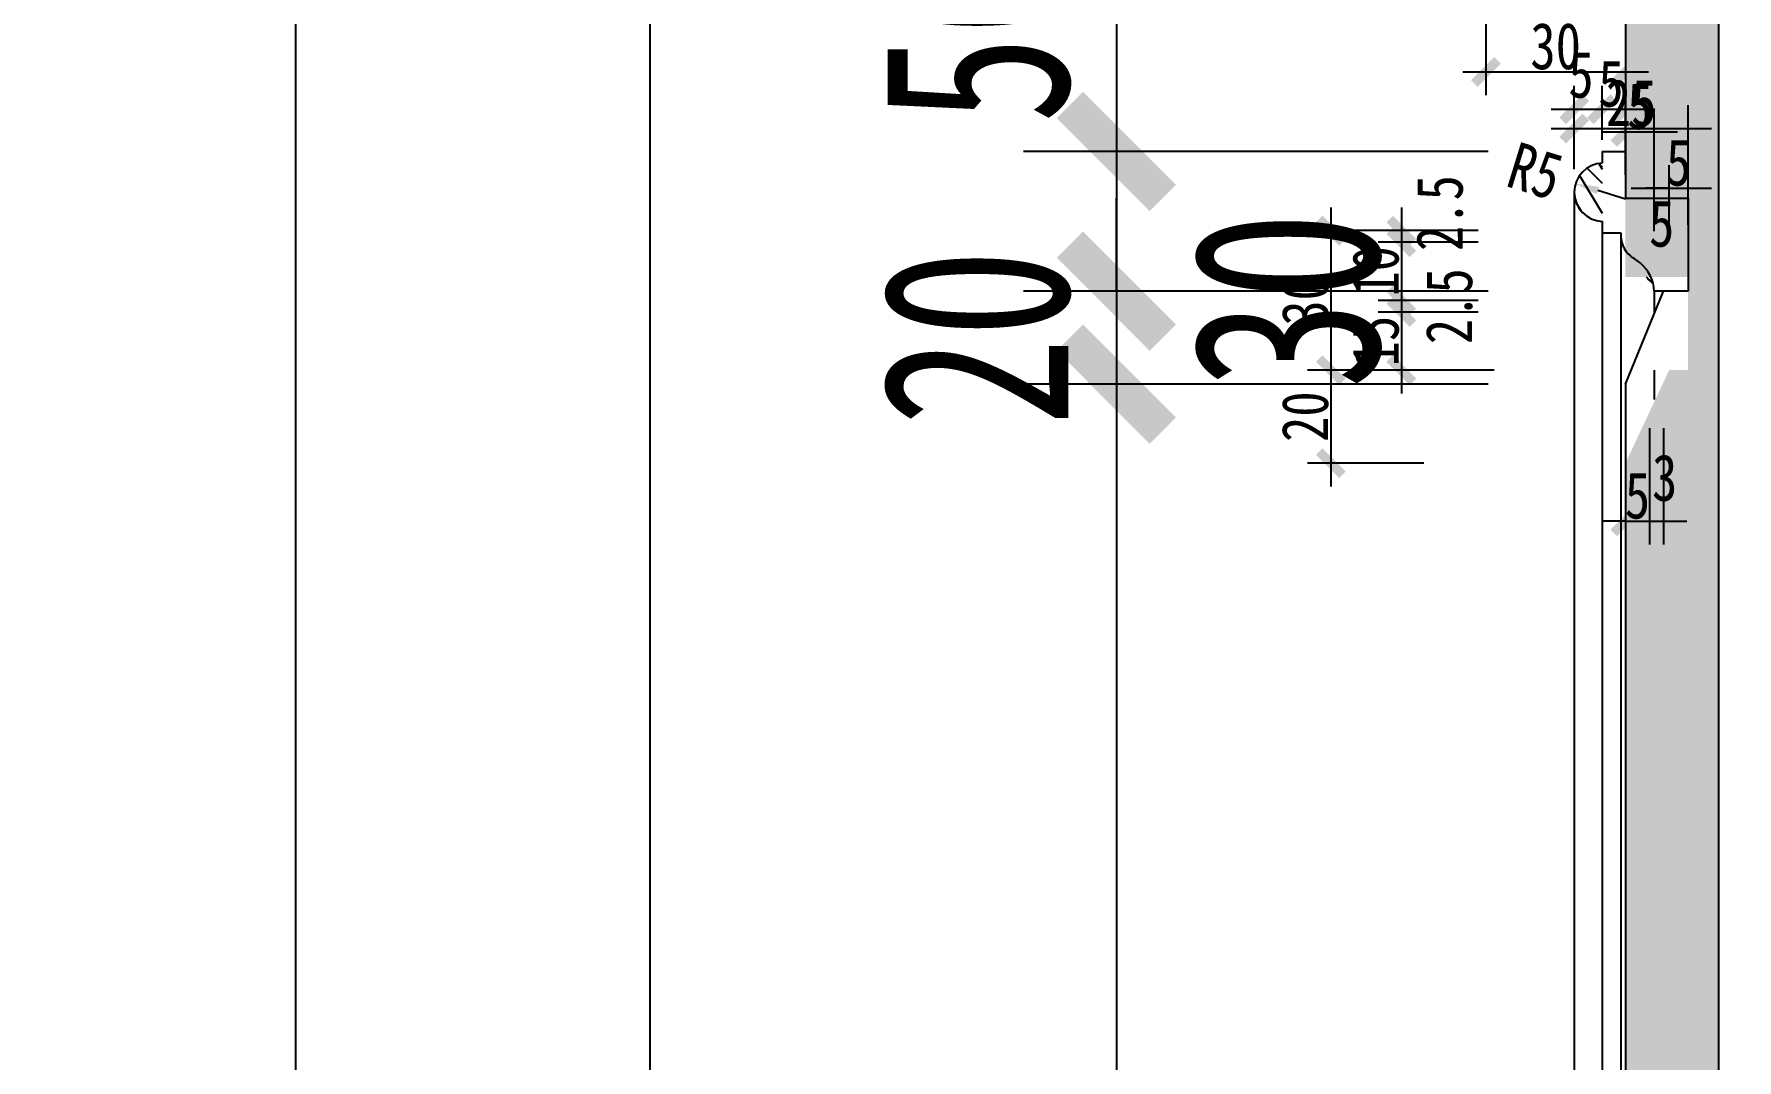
# Model space of a CAD drawing. Header units: millimetres. Extents: x 3111864 to 3154170, y -3068724 to -3044687.
# Drawn here: x 3132886 to 3133252.3, y -3048656.9 to -3048436.3 of the extents above; entities that cross this region are included whole.
import ezdxf

# ---------------------------------------------------------------- set-up
doc = ezdxf.new("R2010")
doc.units = ezdxf.units.MM
doc.header["$LTSCALE"] = 500
doc.header["$MEASUREMENT"] = 0
doc.header["$PDMODE"] = 2
doc.linetypes.add('AUDIT_D_050706142524-0', pattern=[0])
doc.layers.get('0').update_dxf_attribs({"linetype": 'CONTINUOUS'})
doc.layers.get('DEFPOINTS').update_dxf_attribs({"linetype": 'CONTINUOUS'})
for name, color, linetype in [('bz-s', 5, 'CONTINUOUS'), ('D-节点填充', 250, 'CONTINUOUS'), ('D-节点尺寸', 5, 'CONTINUOUS'), ('D-造型粗线', 4, 'CONTINUOUS'), ('D-造型细线', 146, 'CONTINUOUS'), ('E-立面造型线', 3, 'CONTINUOUS'), ('IDT-35Heavy', 100, 'CONTINUOUS'), ('IDT-HATCH', 250, 'AUDIT_D_050706142524-0'), ('W-尺寸', 5, 'CONTINUOUS')]:
    doc.layers.add(name, color=color, linetype=linetype)
doc.styles.add('DIM', font='SimSun.ttf', dxfattribs={"width": 0.7})
doc.styles.add('DIMZ', font='SimSun.ttf', dxfattribs={"width": 0.8})
doc.dimstyles.new('20', dxfattribs={"dimscale": 20, "dimtxt": 2, "dimasz": 1, "dimexe": 1, "dimexo": 1, "dimgap": 0.5, "dimtad": 1, "dimdec": 0, "dimzin": 0, "dimdsep": 46, "dimtxsty": 'DIM', "dimblk": 'ARCHTICK', "dimcen": 0, "dimclrd": 5, "dimclre": 5, "dimclrt": 35, "dimadec": 0, "dimazin": 0, "dimtfac": 0.5, "dimtdec": 0, "dimtix": 1, "dimtmove": 2, "dimatfit": 2, "dimldrblk": 'A', "dimfxl": 0, "dimtolj": 1, "dimtzin": 0, "dimlwd": -1, "dimlwe": -1, "dimarcsym": 0})
doc.dimstyles.new('金螳螂1-5', dxfattribs={"dimscale": 5, "dimtxt": 2, "dimasz": 1, "dimexe": 1, "dimexo": 1, "dimgap": 0.1, "dimtad": 1, "dimdec": 0, "dimrnd": 5, "dimzin": 0, "dimdsep": 46, "dimtxsty": 'DIMZ', "dimblk": 'ARCHTICK', "dimcen": 2, "dimdle": 1, "dimclrd": 254, "dimclre": 254, "dimclrt": 30, "dimadec": 0, "dimazin": 0, "dimtfac": 1, "dimtdec": 0, "dimtix": 1, "dimtmove": 2, "dimatfit": 3, "dimldrblk": 'A', "dimfxl": 0, "dimtolj": 1, "dimtzin": 0, "dimarcsym": 0})

# ---------------------------------------------------------------- blocks, each defined once
blk = doc.blocks.new('mx11')
at = {"layer": 'IDT-HATCH'}
h = blk.add_hatch(dxfattribs=at)
h.set_pattern_fill('木纹02', color=256, scale=25, angle=45, style=0, pattern_type=2)
h.set_pattern_definition([(225, (-100996.08, -23599.03), (35.35534, -35.35534), [10, -15, 5, -20]), (225, (-101019.946, -23624.664), (35.35534, -35.35534), [10, -40]), (225, (-101014.643, -23622.897), (35.35534, -35.35534), [5, -45]), (225, (-100994.313, -23604.335), (35.35534, -35.35534), [2.5, -35, 2.5, -10]), (225, (-101004.92, -23618.477), (35.35534, -35.35534), [10, -15, 2.5, -22.5]), (225, (-100995.197, -23610.52), (35.35534, -35.35534), [7.5, -42.5]), (225, (-101003.15, -23620.245), (35.35534, -35.35534), [15, -35]), (225, (-100991.66, -23610.52), (35.35534, -35.35534), [10, -40]), (225, (-101004.92, -23625.55), (35.35534, -35.35534), [25, -25]), (225, (-100992.546, -23616.71), (35.35534, -35.35534), [5, -15, 10, -20]), (225, (-101016.41, -23642.34), (35.35534, -35.35534), [10, -40]), (225, (-101008.455, -23636.155), (35.35534, -35.35534), [5, -45]), (225, (-101000.5, -23629.97), (35.35534, -35.35534), [5, -45]), (225, (-100981.94, -23613.174), (35.35534, -35.35534), [10, -40]), (225, (-100998.733, -23631.735), (35.35534, -35.35534), [10, -40]), (225, (-100996.965, -23633.503), (35.35534, -35.35534), [10, -10, 10, -20]), (225, (-100988.126, -23628.2), (35.35534, -35.35534), [5, -25, 10, -10]), (225, (-100994.313, -23636.155), (35.35534, -35.35534), [15, -35]), (225, (-100992.546, -23637.923), (35.35534, -35.35534), [10, -40]), (225, (-100977.52, -23624.664), (35.35534, -35.35534), [15, -20, 5, -10]), (225, (-100975.75, -23626.43), (35.35534, -35.35534), [25, -25]), (225, (-100996.08, -23648.53), (35.35534, -35.35534), [5, -45]), (225, (-100984.59, -23638.807), (35.35534, -35.35534), [10, -40]), (225, (-100976.636, -23632.62), (35.35534, -35.35534), [5, -20, 5, -20]), (225, (-100972.216, -23629.97), (35.35534, -35.35534), [5, -15, 10, -20]), (225, (-100978.403, -23637.923), (35.35534, -35.35534), [5, -25, 5, -15]), (225, (-100984.59, -23645.88), (35.35534, -35.35534), [15, -35]), (225, (-100968.68, -23633.503), (35.35534, -35.35534), [10, -40]), (225, (-100985.475, -23652.065), (35.35534, -35.35534), [5, -45]), (225, (-100991.66, -23660.02), (35.35534, -35.35534), [5, -45]), (239.0362, (-101018.178, -23626.432), (-35.3553605, -35.3553154), [5.15, -201.005275]), (239.0362, (-101013.759, -23637.923), (-35.3553605, -35.3553154), [5.15, -201.005275]), (239.0362, (-100989.01, -23655.6), (-35.3553605, -35.3553154), [5.15, -201.005275]), (239.0362, (-100991.662, -23631.735), (-35.3553605, -35.3553154), [5.15, -201.005275]), (239.0362, (-100993.43, -23644.11), (-35.3553605, -35.3553154), [5.15, -201.005275]), (239.0362, (-100999.617, -23644.994), (-35.3553605, -35.3553154), [5.15, -201.005275]), (239.0362, (-100975.752, -23633.503), (-35.3553605, -35.3553154), [5.15, -201.005275]), (239.0362, (-100991.662, -23645.878), (-35.3553605, -35.3553154), [5.15, -201.005275]), (239.0362, (-101011.991, -23639.69), (-35.3553605, -35.3553154), [10.3, -195.855275]), (239.0362, (-101005.804, -23638.807), (-35.3553605, -35.3553154), [10.3, -195.855275]), (239.0362, (-101004.036, -23640.574), (-35.3553605, -35.3553154), [10.3, -195.855275]), (30.9638, (-101004.92, -23618.477), (35.3553154, 35.3553605), [5.15, -10.3, 5.15, -185.555275]), (30.9638, (-100992.546, -23616.71), (35.3553154, 35.3553605), [5.15, -201.005275]), (30.9638, (-100976.636, -23632.619), (35.3553154, 35.3553605), [10.3, -195.855275]), (59.0362, (-101019.946, -23624.664), (35.3553605, 35.3553154), [5.15, -201.005275]), (210.9638, (-101027.017, -23631.735), (-35.3553154, -35.3553605), [5.15, -201.005275]), (210.9638, (-101004.036, -23633.503), (-35.3553154, -35.3553605), [5.15, -201.005275]), (210.9638, (-101004.92, -23646.762), (-35.3553154, -35.3553605), [5.15, -201.005275]), (210.9638, (-100988.126, -23635.271), (-35.3553154, -35.3553605), [5.15, -201.005275]), (210.9638, (-100980.171, -23636.155), (-35.3553154, -35.3553605), [5.15, -201.005275]), (210.9638, (-100981.939, -23641.458), (-35.3553154, -35.3553605), [5.15, -201.005275]), (210.9638, (-100988.126, -23635.271), (-35.3553154, -35.3553605), [5.15, -201.005275]), (210.9638, (-100993.43, -23651.181), (-35.3553154, -35.3553605), [20.6, -185.555275]), (210.9638, (-100996.081, -23606.103), (-35.3553154, -35.3553605), [20.6, -185.555275]), (210.9638, (-100996.965, -23612.29), (-35.3553154, -35.3553605), [20.6, -185.555275]), (210.9638, (-100998.733, -23617.593), (-35.3553154, -35.3553605), [5.15, -10.3, 10.3, -180.405275]), (210.9638, (-100996.081, -23620.245), (-35.3553154, -35.3553605), [10.3, -10.3, 10.3, -175.255275]), (210.9638, (-100989.01, -23620.245), (-35.3553154, -35.3553605), [20.6, -185.555275]), (210.9638, (-100982.823, -23619.361), (-35.3553154, -35.3553605), [20.6, -185.555275]), (210.9638, (-100981.055, -23621.129), (-35.3553154, -35.3553605), [20.6, -185.555275]), (210.9638, (-100995.197, -23656.484), (-35.3553154, -35.3553605), [5.15, -201.005275]), (210.9638, (-100995.197, -23663.555), (-35.3553154, -35.3553605), [10.3, -195.855275]), (210.9638, (-100975.752, -23640.574), (-35.3553154, -35.3553605), [10.3, -195.855275]), (210.9638, (-101003.152, -23606.103), (-35.3553154, -35.3553605), [20.6, -185.555275]), (210.9638, (-100999.617, -23652.065), (-35.3553154, -35.3553605), [15.45, -190.705275]), (210.9638, (-101005.804, -23652.949), (-35.3553154, -35.3553605), [30.9, -175.255275])])
edge = h.paths.add_edge_path()
edge.add_line((0, 12.62), (0, -0.88))
edge = h.paths.add_edge_path()
edge.add_arc((-8.31, 8.5), 5.15, 94.9244, 139.3329, ccw=False)
edge = h.paths.add_edge_path()
edge.add_line((0, -0.87), (-20, -0.87))
edge = h.paths.add_edge_path(flags=16)
edge.add_line((-19.16, 6.49), (-20, 6.41))
edge = h.paths.add_edge_path()
edge.add_line((-20, -0.87), (-20, 6.41))
edge = h.paths.add_edge_path()
edge.add_arc((-20.34, 14.67), 8.27, 272.3636, 326.2669, ccw=False)
edge = h.paths.add_edge_path()
edge.add_arc((38.65, -25.49), 63.1, 143.7126, 145.6801)
edge = h.paths.add_edge_path()
edge.add_line((10, 12.62), (0, 12.62))
edge = h.paths.add_edge_path()
edge.add_arc((1.25, 17.37), 6.26, 2.3388, 177.6612, ccw=False)
edge = h.paths.add_edge_path()
edge.add_line((-5, 17.62), (-8.75, 17.62))
edge = h.paths.add_edge_path()
edge.add_line((-8.75, 17.62), (-8.75, 13.62))
edge = h.paths.add_edge_path()
edge.add_line((10, 17.62), (10, 12.62))
edge = h.paths.add_edge_path()
edge.add_line((10, 17.62), (7.5, 17.62))
at = {"layer": 'IDT-35Heavy'}
for p, q in [((-5, 17.62), (-7.5, 17.62)), ((-7.5, 17.62), (-7.5, 13.62)), ((10, 17.62), (7.5, 17.62)), ((10, 17.62), (10, 12.62)), ((0, 12.62), (0, -0.87)), ((10, 12.62), (0, 12.62)), ((-20, -0.87), (-20, 6.41)), ((0, -0.87), (-20, -0.87))]:
    blk.add_line(p, q, dxfattribs=at)
for centre, radius, start, end in [((1.25, 17.37), 6.26, 2.3383, 177.6617), ((-95.05, 67.48), 99.75, 324.4029, 325.8996), ((-7.9, 7.63), 6.01, 86.2037, 139.2096), ((-20.33, 14.7), 8.29, 272.2828, 320.4186)]:
    blk.add_arc(centre, radius, start, end, dxfattribs=at)
blk = doc.blocks.new('_ArchTick')
at = {"color": 0, "linetype": 'ByBlock', "const_width": 0.4}
blk.add_lwpolyline([(-0.5, -0.5), (0.5, 0.5)], dxfattribs=at)
blk = doc.blocks.new('*D923')
at = {"layer": 'DEFPOINTS', "color": 0, "ltscale": 0.15}
for p in [(3133080.93, -3048328.55), (3132942.25, -3050778.55), (3133080.93, -3050778.55)]:
    blk.add_point(p, dxfattribs=at)
at = {"layer": 'W-尺寸', "color": 5, "ltscale": 0.15}
for p, q in [((3133022.25, -3048328.55), (3132922.25, -3048328.55)), ((3132942.25, -3048328.55), (3132942.25, -3050778.55)), ((3133022.25, -3050778.55), (3132922.25, -3050778.55))]:
    blk.add_line(p, q, dxfattribs=at)
at = {"layer": 'W-尺寸', "color": 5, "ltscale": 0.15, "xscale": 20, "yscale": 20, "zscale": 20}
for p, rotation in [((3132942.25, -3048328.55), 90), ((3132942.25, -3050778.55), 270)]:
    blk.add_blockref('_ArchTick', p, dxfattribs=dict(at, rotation=rotation))
at = {"layer": 'W-尺寸', "color": 35, "ltscale": 0.15, "insert": (3132912.25, -3049553.55), "char_height": 40, "attachment_point": 5, "rotation": 90, "style": 'DIM'}
blk.add_mtext('\\A1;2450', dxfattribs=at)
blk = doc.blocks.new('A')
for p, q in [((-1.435, 1.148), (-1.09, 1.437)), ((-1.09, 1.437), (0, 0)), ((-1.435, 1.148), (-0.369, 0)), ((-0.369, 0), (-2.127, 0)), ((-1.435, -1.148), (-0.369, 0)), ((-1.09, -1.437), (0, 0)), ((-1.435, -1.148), (-1.09, -1.437))]:
    blk.add_line(p, q)
for points in [[(-1.435, 1.148), (-1.09, 1.437), (-0.369, 0), (0, 0)], [(-1.435, -1.148), (-1.09, -1.437), (-0.369, 0), (0, 0)]]:
    blk.add_solid(points)
blk = doc.blocks.new('*D994')
at = {"layer": 'D-节点尺寸', "color": 5, "ltscale": 0.15}
for p, q in [((3133118.85, -3048411.55), (3133118.85, -3048391.55)), ((3133198.85, -3048411.55), (3133098.85, -3048411.55)), ((3133118.85, -3048411.55), (3133118.85, -3048461.55)), ((3133198.85, -3048461.55), (3133098.85, -3048461.55)), ((3133118.85, -3048461.55), (3133118.85, -3048481.55))]:
    blk.add_line(p, q, dxfattribs=at)
at = {"layer": 'DEFPOINTS', "color": 0, "ltscale": 0.15}
for p in [(3133228.35, -3048411.55), (3133118.85, -3048461.55), (3133228.35, -3048461.55)]:
    blk.add_point(p, dxfattribs=at)
at = {"layer": 'D-节点尺寸', "color": 5, "ltscale": 0.15, "xscale": 20, "yscale": 20, "zscale": 20}
for p, rotation in [((3133118.85, -3048411.55), 270), ((3133118.85, -3048461.55), 90)]:
    blk.add_blockref('_ArchTick', p, dxfattribs=dict(at, rotation=rotation))
at = {"layer": 'D-节点尺寸', "color": 35, "ltscale": 0.15, "insert": (3133088.85, -3048436.55), "char_height": 40, "attachment_point": 5, "rotation": 90, "style": 'DIM'}
blk.add_mtext('\\A1;50', dxfattribs=at)
blk = doc.blocks.new('*D995')
at = {"layer": 'D-节点尺寸', "color": 5, "ltscale": 0.15}
for p, q in [((3133198.85, -3048461.55), (3133098.85, -3048461.55)), ((3133118.85, -3048461.55), (3133118.85, -3048491.55)), ((3133198.85, -3048491.55), (3133098.85, -3048491.55))]:
    blk.add_line(p, q, dxfattribs=at)
at = {"layer": 'DEFPOINTS', "color": 0, "ltscale": 0.15}
for p in [(3133228.35, -3048461.55), (3133118.85, -3048491.55), (3133236.56, -3048491.55)]:
    blk.add_point(p, dxfattribs=at)
at = {"layer": 'D-节点尺寸', "color": 5, "ltscale": 0.15, "xscale": 20, "yscale": 20, "zscale": 20}
for p, rotation in [((3133118.85, -3048461.55), 90), ((3133118.85, -3048491.55), 270)]:
    blk.add_blockref('_ArchTick', p, dxfattribs=dict(at, rotation=rotation))
at = {"layer": 'D-节点尺寸', "color": 35, "ltscale": 0.15, "insert": (3133155.65, -3048493.55), "char_height": 40, "attachment_point": 5, "rotation": 90, "style": 'DIM'}
blk.add_mtext('\\A1;30', dxfattribs=at)
blk = doc.blocks.new('*D996')
at = {"layer": 'D-节点尺寸', "color": 5, "ltscale": 0.15}
for p, q in [((3133118.85, -3048491.55), (3133118.85, -3048471.55)), ((3133198.85, -3048491.55), (3133098.85, -3048491.55)), ((3133118.85, -3048491.55), (3133118.85, -3048511.55)), ((3133198.85, -3048511.55), (3133098.85, -3048511.55)), ((3133118.85, -3048511.55), (3133118.85, -3048531.55))]:
    blk.add_line(p, q, dxfattribs=at)
at = {"layer": 'DEFPOINTS', "color": 0, "ltscale": 0.15}
for p in [(3133236.56, -3048491.55), (3133118.85, -3048511.55), (3133228.35, -3048511.55)]:
    blk.add_point(p, dxfattribs=at)
at = {"layer": 'D-节点尺寸', "color": 5, "ltscale": 0.15, "xscale": 20, "yscale": 20, "zscale": 20}
for p, rotation in [((3133118.85, -3048491.55), 270), ((3133118.85, -3048511.55), 90)]:
    blk.add_blockref('_ArchTick', p, dxfattribs=dict(at, rotation=rotation))
at = {"layer": 'D-节点尺寸', "color": 35, "ltscale": 0.15, "insert": (3133088.85, -3048501.55), "char_height": 40, "attachment_point": 5, "rotation": 90, "style": 'DIM'}
blk.add_mtext('\\A1;20', dxfattribs=at)
blk = doc.blocks.new('*D997')
at = {"layer": 'D-节点尺寸', "color": 5, "ltscale": 0.15}
for p, q in [((3133198.85, -3048511.55), (3133098.85, -3048511.55)), ((3133118.85, -3048511.55), (3133118.85, -3048958.55)), ((3133198.85, -3048958.55), (3133098.85, -3048958.55))]:
    blk.add_line(p, q, dxfattribs=at)
at = {"layer": 'DEFPOINTS', "color": 0, "ltscale": 0.15}
for p in [(3133228.35, -3048511.55), (3133118.85, -3048958.55), (3133228.35, -3048958.55)]:
    blk.add_point(p, dxfattribs=at)
at = {"layer": 'D-节点尺寸', "color": 5, "ltscale": 0.15, "xscale": 20, "yscale": 20, "zscale": 20}
for p, rotation in [((3133118.85, -3048511.55), 90), ((3133118.85, -3048958.55), 270)]:
    blk.add_blockref('_ArchTick', p, dxfattribs=dict(at, rotation=rotation))
at = {"layer": 'D-节点尺寸', "color": 35, "ltscale": 0.15, "insert": (3133088.85, -3048735.05), "char_height": 40, "attachment_point": 5, "rotation": 90, "style": 'DIM'}
blk.add_mtext('\\A1;447', dxfattribs=at)
blk = doc.blocks.new('*D926')
at = {"layer": 'D-节点尺寸', "color": 5, "ltscale": 0.15}
for p, q in [((3133079.53, -3048408.55), (3132998.45, -3048408.55)), ((3133018.45, -3048408.55), (3133018.45, -3049061.05)), ((3133098.45, -3049061.05), (3132998.45, -3049061.05))]:
    blk.add_line(p, q, dxfattribs=at)
at = {"layer": 'DEFPOINTS', "color": 0, "ltscale": 0.15}
for p in [(3133099.53, -3048408.55), (3133018.45, -3049061.05), (3133228.35, -3049061.05)]:
    blk.add_point(p, dxfattribs=at)
at = {"layer": 'D-节点尺寸', "color": 5, "ltscale": 0.15, "xscale": 20, "yscale": 20, "zscale": 20}
for p, rotation in [((3133018.45, -3048408.55), 90), ((3133018.45, -3049061.05), 270)]:
    blk.add_blockref('_ArchTick', p, dxfattribs=dict(at, rotation=rotation))
at = {"layer": 'D-节点尺寸', "color": 35, "ltscale": 0.15, "insert": (3132988.45, -3048734.8), "char_height": 40, "attachment_point": 5, "rotation": 90, "style": 'DIM'}
blk.add_mtext('\\A1;653', dxfattribs=at)
blk = doc.blocks.new('*D954')
at = {"layer": 'bz-s', "color": 254, "lineweight": -2, "ltscale": 0.15}
for p, q in [((3133198.35, -3048433.37), (3133198.35, -3048449.42)), ((3133228.35, -3048433.37), (3133228.35, -3048449.42)), ((3133193.35, -3048444.42), (3133233.35, -3048444.42))]:
    blk.add_line(p, q, dxfattribs=at)
at = {"layer": 'DEFPOINTS', "color": 0, "ltscale": 0.15}
for p in [(3133198.35, -3048428.37), (3133228.35, -3048428.37), (3133228.35, -3048444.42)]:
    blk.add_point(p, dxfattribs=at)
at = {"layer": 'bz-s', "color": 254, "lineweight": -2, "ltscale": 0.15, "xscale": 5, "yscale": 5, "zscale": 5, "rotation": 180}
blk.add_blockref('_ArchTick', (3133198.35, -3048444.42), dxfattribs=at)
at = {"layer": 'bz-s', "color": 254, "lineweight": -2, "ltscale": 0.15, "xscale": 5, "yscale": 5, "zscale": 5}
blk.add_blockref('_ArchTick', (3133228.35, -3048444.42), dxfattribs=at)
at = {"layer": 'bz-s', "color": 30, "ltscale": 0.15, "insert": (3133213.35, -3048438.92), "char_height": 10, "attachment_point": 5, "style": 'DIMZ'}
blk.add_mtext('\\A1;30', dxfattribs=at)
blk = doc.blocks.new('*D961')
at = {"layer": 'bz-s', "color": 254, "lineweight": -2, "ltscale": 0.15}
for p, q in [((3133164.97, -3048473.55), (3133164.97, -3048513.55)), ((3133184.97, -3048478.55), (3133159.97, -3048478.55)), ((3133184.97, -3048508.55), (3133159.97, -3048508.55))]:
    blk.add_line(p, q, dxfattribs=at)
at = {"layer": 'DEFPOINTS', "color": 0, "ltscale": 0.15}
for p in [(3133211.47, -3048478.55), (3133164.97, -3048508.55), (3133222.68, -3048508.55)]:
    blk.add_point(p, dxfattribs=at)
at = {"layer": 'bz-s', "color": 254, "lineweight": -2, "ltscale": 0.15, "xscale": 5, "yscale": 5, "zscale": 5}
for p, rotation in [((3133164.97, -3048478.55), 90), ((3133164.97, -3048508.55), 270)]:
    blk.add_blockref('_ArchTick', p, dxfattribs=dict(at, rotation=rotation))
at = {"layer": 'bz-s', "color": 30, "ltscale": 0.15, "insert": (3133159.47, -3048493.55), "char_height": 10, "attachment_point": 5, "rotation": 90, "style": 'DIMZ'}
blk.add_mtext('\\A1;30', dxfattribs=at)
blk = doc.blocks.new('*D962')
at = {"layer": 'bz-s', "color": 254, "lineweight": -2, "ltscale": 0.15}
for p, q in [((3133164.97, -3048503.55), (3133164.97, -3048533.55)), ((3133184.97, -3048508.55), (3133159.97, -3048508.55)), ((3133184.97, -3048528.55), (3133159.97, -3048528.55))]:
    blk.add_line(p, q, dxfattribs=at)
at = {"layer": 'DEFPOINTS', "color": 0, "ltscale": 0.15}
for p in [(3133222.68, -3048508.55), (3133164.97, -3048528.55), (3133216.47, -3048528.55)]:
    blk.add_point(p, dxfattribs=at)
at = {"layer": 'bz-s', "color": 254, "lineweight": -2, "ltscale": 0.15, "xscale": 5, "yscale": 5, "zscale": 5}
for p, rotation in [((3133164.97, -3048508.55), 90), ((3133164.97, -3048528.55), 270)]:
    blk.add_blockref('_ArchTick', p, dxfattribs=dict(at, rotation=rotation))
at = {"layer": 'bz-s', "color": 30, "ltscale": 0.15, "insert": (3133159.47, -3048518.55), "char_height": 10, "attachment_point": 5, "rotation": 90, "style": 'DIMZ'}
blk.add_mtext('\\A1;20', dxfattribs=at)
blk = doc.blocks.new('*D963')
at = {"layer": 'bz-s', "color": 254, "lineweight": -2, "ltscale": 0.15}
for p, q in [((3133180.15, -3048473.55), (3133180.15, -3048486.05)), ((3133196.68, -3048478.55), (3133175.15, -3048478.55)), ((3133196.68, -3048481.05), (3133175.15, -3048481.05))]:
    blk.add_line(p, q, dxfattribs=at)
at = {"layer": 'DEFPOINTS', "color": 0, "ltscale": 0.15}
for p in [(3133201.68, -3048478.55), (3133180.15, -3048481.05), (3133201.68, -3048481.05)]:
    blk.add_point(p, dxfattribs=at)
at = {"layer": 'bz-s', "color": 254, "lineweight": -2, "ltscale": 0.15, "xscale": 5, "yscale": 5, "zscale": 5}
for p, rotation in [((3133180.15, -3048478.55), 90), ((3133180.15, -3048481.05), 270)]:
    blk.add_blockref('_ArchTick', p, dxfattribs=dict(at, rotation=rotation))
at = {"layer": 'bz-s', "color": 30, "ltscale": 0.15, "insert": (3133188.43, -3048474.78), "char_height": 10, "attachment_point": 5, "rotation": 90, "style": 'DIMZ'}
blk.add_mtext('\\A1;2.5', dxfattribs=at)
blk = doc.blocks.new('*D964')
at = {"layer": 'bz-s', "color": 254, "lineweight": -2, "ltscale": 0.15}
for p, q in [((3133180.15, -3048476.05), (3133180.15, -3048498.55)), ((3133196.68, -3048481.05), (3133175.15, -3048481.05)), ((3133196.68, -3048493.55), (3133175.15, -3048493.55))]:
    blk.add_line(p, q, dxfattribs=at)
at = {"layer": 'DEFPOINTS', "color": 0, "ltscale": 0.15}
for p in [(3133201.68, -3048481.05), (3133180.15, -3048493.55), (3133201.68, -3048493.55)]:
    blk.add_point(p, dxfattribs=at)
at = {"layer": 'bz-s', "color": 254, "lineweight": -2, "ltscale": 0.15, "xscale": 5, "yscale": 5, "zscale": 5}
for p, rotation in [((3133180.15, -3048481.05), 90), ((3133180.15, -3048493.55), 270)]:
    blk.add_blockref('_ArchTick', p, dxfattribs=dict(at, rotation=rotation))
at = {"layer": 'bz-s', "color": 30, "ltscale": 0.15, "insert": (3133174.65, -3048487.3), "char_height": 10, "attachment_point": 5, "rotation": 90, "style": 'DIMZ'}
blk.add_mtext('\\A1;10', dxfattribs=at)
blk = doc.blocks.new('*D965')
at = {"layer": 'bz-s', "color": 254, "lineweight": -2, "ltscale": 0.15}
for p, q in [((3133180.15, -3048488.55), (3133180.15, -3048501.05)), ((3133196.68, -3048493.55), (3133175.15, -3048493.55)), ((3133196.68, -3048496.05), (3133175.15, -3048496.05))]:
    blk.add_line(p, q, dxfattribs=at)
at = {"layer": 'DEFPOINTS', "color": 0, "ltscale": 0.15}
for p in [(3133201.68, -3048493.55), (3133180.15, -3048496.05), (3133201.68, -3048496.05)]:
    blk.add_point(p, dxfattribs=at)
at = {"layer": 'bz-s', "color": 254, "lineweight": -2, "ltscale": 0.15, "xscale": 5, "yscale": 5, "zscale": 5}
for p, rotation in [((3133180.15, -3048493.55), 90), ((3133180.15, -3048496.05), 270)]:
    blk.add_blockref('_ArchTick', p, dxfattribs=dict(at, rotation=rotation))
at = {"layer": 'bz-s', "color": 30, "ltscale": 0.15, "insert": (3133190.46, -3048494.8), "char_height": 10, "attachment_point": 5, "rotation": 90, "style": 'DIMZ'}
blk.add_mtext('\\A1;2.5', dxfattribs=at)
blk = doc.blocks.new('*D966')
at = {"layer": 'bz-s', "color": 254, "lineweight": -2, "ltscale": 0.15}
for p, q in [((3133180.15, -3048491.05), (3133180.15, -3048513.55)), ((3133196.68, -3048496.05), (3133175.15, -3048496.05)), ((3133200.15, -3048508.55), (3133175.15, -3048508.55))]:
    blk.add_line(p, q, dxfattribs=at)
at = {"layer": 'DEFPOINTS', "color": 0, "ltscale": 0.15}
for p in [(3133201.68, -3048496.05), (3133180.15, -3048508.55), (3133212.9, -3048508.55)]:
    blk.add_point(p, dxfattribs=at)
at = {"layer": 'bz-s', "color": 254, "lineweight": -2, "ltscale": 0.15, "xscale": 5, "yscale": 5, "zscale": 5}
for p, rotation in [((3133180.15, -3048496.05), 90), ((3133180.15, -3048508.55), 270)]:
    blk.add_blockref('_ArchTick', p, dxfattribs=dict(at, rotation=rotation))
at = {"layer": 'bz-s', "color": 30, "ltscale": 0.15, "insert": (3133174.65, -3048502.3), "char_height": 10, "attachment_point": 5, "rotation": 90, "style": 'DIMZ'}
blk.add_mtext('\\A1;15', dxfattribs=at)
blk = doc.blocks.new('*D967')
at = {"layer": 'bz-s', "color": 254, "lineweight": -2, "ltscale": 0.15}
for p, q in [((3133233.56, -3048521.04), (3133233.56, -3048546.04)), ((3133228.35, -3048532.2), (3133228.35, -3048546.04)), ((3133228.35, -3048541.04), (3133223.35, -3048541.04)), ((3133228.35, -3048541.04), (3133233.56, -3048541.04)), ((3133233.56, -3048541.04), (3133238.56, -3048541.04))]:
    blk.add_line(p, q, dxfattribs=at)
at = {"layer": 'DEFPOINTS', "color": 0, "ltscale": 0.15}
for p in [(3133233.56, -3048507.2), (3133228.35, -3048527.2), (3133233.56, -3048541.04)]:
    blk.add_point(p, dxfattribs=at)
at = {"layer": 'bz-s', "color": 254, "lineweight": -2, "ltscale": 0.15, "xscale": 5, "yscale": 5, "zscale": 5}
blk.add_blockref('_ArchTick', (3133228.35, -3048541.04), dxfattribs=at)
at = {"layer": 'bz-s', "color": 254, "lineweight": -2, "ltscale": 0.15, "xscale": 5, "yscale": 5, "zscale": 5, "rotation": 180}
blk.add_blockref('_ArchTick', (3133233.56, -3048541.04), dxfattribs=at)
at = {"layer": 'bz-s', "color": 30, "ltscale": 0.15, "insert": (3133230.95, -3048535.54), "char_height": 10, "attachment_point": 5, "style": 'DIMZ'}
blk.add_mtext('\\A1;5', dxfattribs=at)
blk = doc.blocks.new('*D1035')
at = {"layer": 'bz-s', "color": 254, "lineweight": -2, "ltscale": 0.15}
blk.add_line((3133228.38, -3048471.77), (3133222.4, -3048469.93), dxfattribs=at)
at = {"layer": 'bz-s', "color": 254, "ltscale": 0.15}
blk.add_solid([(3133222.65, -3048469.13), (3133222.16, -3048470.72), (3133217.63, -3048468.46)], dxfattribs=at)
at = {"layer": 'DEFPOINTS', "color": 0, "ltscale": 0.15}
for p in [(3133217.63, -3048468.46), (3133223.6, -3048470.3)]:
    blk.add_point(p, dxfattribs=at)
at = {"layer": 'bz-s', "color": 30, "ltscale": 0.15, "insert": (3133208.9, -3048465.77), "char_height": 10, "attachment_point": 5, "rotation": 342.8682, "style": 'DIMZ'}
blk.add_mtext('\\A1;R5', dxfattribs=at)
blk = doc.blocks.new('*D1036')
at = {"layer": 'bz-s', "color": 254, "lineweight": -2, "ltscale": 0.15}
for p, q in [((3133217.35, -3048465.3), (3133217.35, -3048447.45)), ((3133223.35, -3048459.05), (3133223.35, -3048447.45)), ((3133212.35, -3048452.45), (3133228.35, -3048452.45))]:
    blk.add_line(p, q, dxfattribs=at)
at = {"layer": 'DEFPOINTS', "color": 0, "ltscale": 0.15}
for p in [(3133223.35, -3048452.45), (3133223.35, -3048464.05), (3133217.35, -3048470.3)]:
    blk.add_point(p, dxfattribs=at)
at = {"layer": 'bz-s', "color": 254, "lineweight": -2, "ltscale": 0.15, "xscale": 5, "yscale": 5, "zscale": 5, "rotation": 180}
blk.add_blockref('_ArchTick', (3133217.35, -3048452.45), dxfattribs=at)
at = {"layer": 'bz-s', "color": 254, "lineweight": -2, "ltscale": 0.15, "xscale": 5, "yscale": 5, "zscale": 5}
blk.add_blockref('_ArchTick', (3133223.35, -3048452.45), dxfattribs=at)
at = {"layer": 'bz-s', "color": 30, "ltscale": 0.15, "insert": (3133218.8, -3048445.05), "char_height": 10, "attachment_point": 5, "style": 'DIMZ'}
blk.add_mtext('\\A1;5', dxfattribs=at)
blk = doc.blocks.new('*D1037')
at = {"layer": 'bz-s', "color": 254, "lineweight": -2, "ltscale": 0.15}
for p, q in [((3133223.35, -3048459.05), (3133223.35, -3048447.45)), ((3133228.35, -3048456.55), (3133228.35, -3048447.45)), ((3133218.35, -3048452.45), (3133233.35, -3048452.45))]:
    blk.add_line(p, q, dxfattribs=at)
at = {"layer": 'DEFPOINTS', "color": 0, "ltscale": 0.15}
for p in [(3133228.35, -3048452.45), (3133223.35, -3048464.05), (3133228.35, -3048461.55)]:
    blk.add_point(p, dxfattribs=at)
at = {"layer": 'bz-s', "color": 254, "lineweight": -2, "ltscale": 0.15, "xscale": 5, "yscale": 5, "zscale": 5, "rotation": 180}
blk.add_blockref('_ArchTick', (3133223.35, -3048452.45), dxfattribs=at)
at = {"layer": 'bz-s', "color": 254, "lineweight": -2, "ltscale": 0.15, "xscale": 5, "yscale": 5, "zscale": 5}
blk.add_blockref('_ArchTick', (3133228.35, -3048452.45), dxfattribs=at)
at = {"layer": 'bz-s', "color": 30, "ltscale": 0.15, "insert": (3133225.25, -3048446.95), "char_height": 10, "attachment_point": 5, "style": 'DIMZ'}
blk.add_mtext('\\A1;5', dxfattribs=at)
blk = doc.blocks.new('*D1038')
at = {"layer": 'bz-s', "color": 254, "lineweight": -2, "ltscale": 0.15}
for p, q in [((3133228.35, -3048466.55), (3133228.35, -3048452.31)), ((3133234.56, -3048477.31), (3133234.56, -3048452.31)), ((3133223.35, -3048457.31), (3133239.56, -3048457.31))]:
    blk.add_line(p, q, dxfattribs=at)
at = {"layer": 'DEFPOINTS', "color": 0, "ltscale": 0.15}
for p in [(3133234.56, -3048457.31), (3133228.35, -3048471.55), (3133234.56, -3048483.69)]:
    blk.add_point(p, dxfattribs=at)
at = {"layer": 'bz-s', "color": 254, "lineweight": -2, "ltscale": 0.15, "xscale": 5, "yscale": 5, "zscale": 5, "rotation": 180}
blk.add_blockref('_ArchTick', (3133228.35, -3048457.31), dxfattribs=at)
at = {"layer": 'bz-s', "color": 254, "lineweight": -2, "ltscale": 0.15, "xscale": 5, "yscale": 5, "zscale": 5}
blk.add_blockref('_ArchTick', (3133234.56, -3048457.31), dxfattribs=at)
at = {"layer": 'bz-s', "color": 30, "ltscale": 0.15, "insert": (3133231.45, -3048451.81), "char_height": 10, "attachment_point": 5, "style": 'DIMZ'}
blk.add_mtext('\\A1;5', dxfattribs=at)
blk = doc.blocks.new('*D968')
at = {"layer": 'bz-s', "color": 254, "lineweight": -2, "ltscale": 0.15}
for p, q in [((3133234.56, -3048478.69), (3133234.56, -3048464.45)), ((3133237.77, -3048477.67), (3133237.77, -3048464.45)), ((3133229.56, -3048469.45), (3133242.77, -3048469.45))]:
    blk.add_line(p, q, dxfattribs=at)
at = {"layer": 'DEFPOINTS', "color": 0, "ltscale": 0.15}
for p in [(3133237.77, -3048469.45), (3133237.77, -3048482.67), (3133234.56, -3048483.69)]:
    blk.add_point(p, dxfattribs=at)
at = {"layer": 'bz-s', "color": 254, "lineweight": -2, "ltscale": 0.15, "xscale": 5, "yscale": 5, "zscale": 5, "rotation": 180}
blk.add_blockref('_ArchTick', (3133234.56, -3048469.45), dxfattribs=at)
at = {"layer": 'bz-s', "color": 254, "lineweight": -2, "ltscale": 0.15, "xscale": 5, "yscale": 5, "zscale": 5}
blk.add_blockref('_ArchTick', (3133237.77, -3048469.45), dxfattribs=at)
at = {"layer": 'bz-s', "color": 30, "ltscale": 0.15, "insert": (3133236.16, -3048477.07), "char_height": 10, "attachment_point": 5, "style": 'DIMZ'}
blk.add_mtext('\\A1;5', dxfattribs=at)
blk = doc.blocks.new('*D969')
at = {"layer": 'bz-s', "color": 254, "lineweight": -2, "ltscale": 0.15}
for p, q in [((3133237.77, -3048477.67), (3133237.77, -3048464.45)), ((3133241.85, -3048477.31), (3133241.85, -3048464.45)), ((3133237.77, -3048469.45), (3133232.77, -3048469.45)), ((3133237.77, -3048469.45), (3133241.85, -3048469.45)), ((3133241.85, -3048469.45), (3133246.85, -3048469.45))]:
    blk.add_line(p, q, dxfattribs=at)
at = {"layer": 'DEFPOINTS', "color": 0, "ltscale": 0.15}
for p in [(3133241.85, -3048469.45), (3133237.77, -3048482.67), (3133241.85, -3048482.31)]:
    blk.add_point(p, dxfattribs=at)
at = {"layer": 'bz-s', "color": 254, "lineweight": -2, "ltscale": 0.15, "xscale": 5, "yscale": 5, "zscale": 5}
blk.add_blockref('_ArchTick', (3133237.77, -3048469.45), dxfattribs=at)
at = {"layer": 'bz-s', "color": 254, "lineweight": -2, "ltscale": 0.15, "xscale": 5, "yscale": 5, "zscale": 5, "rotation": 180}
blk.add_blockref('_ArchTick', (3133241.85, -3048469.45), dxfattribs=at)
at = {"layer": 'bz-s', "color": 30, "ltscale": 0.15, "insert": (3133239.81, -3048463.95), "char_height": 10, "attachment_point": 5, "style": 'DIMZ'}
blk.add_mtext('\\A1;5', dxfattribs=at)
blk = doc.blocks.new('*D970')
at = {"layer": 'bz-s', "color": 254, "lineweight": -2, "ltscale": 0.15}
for p, q in [((3133217.35, -3048464.17), (3133217.35, -3048451.6)), ((3133241.85, -3048476.6), (3133241.85, -3048451.6)), ((3133212.35, -3048456.6), (3133246.85, -3048456.6))]:
    blk.add_line(p, q, dxfattribs=at)
at = {"layer": 'DEFPOINTS', "color": 0, "ltscale": 0.15}
for p in [(3133241.85, -3048456.6), (3133217.35, -3048469.17), (3133241.85, -3048500.67)]:
    blk.add_point(p, dxfattribs=at)
at = {"layer": 'bz-s', "color": 254, "lineweight": -2, "ltscale": 0.15, "xscale": 5, "yscale": 5, "zscale": 5, "rotation": 180}
blk.add_blockref('_ArchTick', (3133217.35, -3048456.6), dxfattribs=at)
at = {"layer": 'bz-s', "color": 254, "lineweight": -2, "ltscale": 0.15, "xscale": 5, "yscale": 5, "zscale": 5}
blk.add_blockref('_ArchTick', (3133241.85, -3048456.6), dxfattribs=at)
at = {"layer": 'bz-s', "color": 30, "ltscale": 0.15, "insert": (3133229.6, -3048451.1), "char_height": 10, "attachment_point": 5, "style": 'DIMZ'}
blk.add_mtext('\\A1;25', dxfattribs=at)
blk = doc.blocks.new('*D971')
at = {"layer": 'bz-s', "color": 254, "lineweight": -2, "ltscale": 0.15}
for p, q in [((3133236.56, -3048521.04), (3133236.56, -3048546.04)), ((3133233.56, -3048526.04), (3133233.56, -3048546.04)), ((3133228.56, -3048541.04), (3133241.56, -3048541.04))]:
    blk.add_line(p, q, dxfattribs=at)
at = {"layer": 'DEFPOINTS', "color": 0, "ltscale": 0.15}
for p in [(3133236.56, -3048507.2), (3133233.56, -3048521.04), (3133236.56, -3048541.04)]:
    blk.add_point(p, dxfattribs=at)
at = {"layer": 'bz-s', "color": 254, "lineweight": -2, "ltscale": 0.15, "xscale": 5, "yscale": 5, "zscale": 5, "rotation": 180}
blk.add_blockref('_ArchTick', (3133233.56, -3048541.04), dxfattribs=at)
at = {"layer": 'bz-s', "color": 254, "lineweight": -2, "ltscale": 0.15, "xscale": 5, "yscale": 5, "zscale": 5}
blk.add_blockref('_ArchTick', (3133236.56, -3048541.04), dxfattribs=at)
at = {"layer": 'bz-s', "color": 30, "ltscale": 0.15, "insert": (3133236.81, -3048531.73), "char_height": 10, "attachment_point": 5, "style": 'DIMZ'}
blk.add_mtext('\\A1;3', dxfattribs=at)

msp = doc.modelspace()

# ---------------------------------------------------------------- hatches: boundary and pattern name
at = {"layer": 'D-节点填充', "ltscale": 0.15}
h = msp.add_hatch(dxfattribs=at)
h.set_pattern_fill('PANEL', color=256, scale=100, angle=45, style=0, pattern_type=2)
h.set_pattern_definition([(5, (3133198.35, -3050778.55), (-8.7156, 99.6195), [20, -30, 10, -40]), (45, (3133246.08, -3050727.28), (-70.7107, 70.7107), [20, -80]), (45, (3133235.47, -3050730.82), (-70.7107, 70.7107), [10, -90]), (45, (3133194.81, -3050767.94), (-70.7107, 70.7107), [5, -70, 5, -20]), (45, (3133216.03, -3050739.66), (-70.7107, 70.7107), [20, -30, 5, -45]), (45, (3133196.58, -3050755.57), (-70.7107, 70.7107), [15, -85]), (45, (3133212.49, -3050736.12), (-70.7107, 70.7107), [30, -70]), (45, (3133189.51, -3050755.57), (-70.7107, 70.7107), [20, -80]), (45, (3133216.03, -3050725.51), (-70.7107, 70.7107), [50, -50]), (45, (3133191.28, -3050743.19), (-70.7107, 70.7107), [10, -30, 20, -40]), (45, (3133239.01, -3050691.93), (-70.7107, 70.7107), [20, -80]), (45, (3133223.1, -3050704.3), (-70.7107, 70.7107), [10, -90]), (45, (3133207.19, -3050716.68), (-70.7107, 70.7107), [10, -90]), (45, (3133170.06, -3050750.26), (-70.7107, 70.7107), [20, -80]), (45, (3133203.65, -3050713.14), (-70.7107, 70.7107), [20, -80]), (45, (3133200.12, -3050709.6), (-70.7107, 70.7107), [20, -20, 20, -40]), (45, (3133182.44, -3050720.21), (-70.7107, 70.7107), [10, -50, 20, -20]), (45, (3133194.81, -3050704.3), (-70.7107, 70.7107), [30, -70]), (45, (3133191.28, -3050700.77), (-70.7107, 70.7107), [20, -80]), (45, (3133161.22, -3050727.28), (-70.7107, 70.7107), [30, -40, 10, -20]), (45, (3133157.69, -3050723.75), (-70.7107, 70.7107), [50, -50]), (45, (3133198.35, -3050679.55), (-70.7107, 70.7107), [10, -90]), (45, (3133175.37, -3050699), (-70.7107, 70.7107), [20, -80]), (45, (3133159.46, -3050711.37), (-70.7107, 70.7107), [10, -40, 10, -40]), (45, (3133150.62, -3050716.68), (-70.7107, 70.7107), [10, -30, 20, -40]), (45, (3133162.99, -3050700.77), (-70.7107, 70.7107), [10, -50, 10, -30]), (45, (3133175.37, -3050684.86), (-70.7107, 70.7107), [30, -70]), (45, (3133143.55, -3050709.6), (-70.7107, 70.7107), [20, -80]), (45, (3133177.13, -3050672.48), (-70.7107, 70.7107), [10, -90]), (45, (3133189.51, -3050656.57), (-70.7107, 70.7107), [10, -90]), (59.0362, (3133242.542, -3050723.747), (70.71068, 70.71068), [10.3, -402.0106]), (59.0362, (3133233.703, -3050700.766), (70.71068, 70.71068), [10.3, -402.0106]), (59.0362, (3133184.206, -3050665.41), (70.71068, 70.71068), [10.3, -402.0106]), (59.0362, (3133189.51, -3050713.14), (70.71068, 70.71068), [10.3, -402.0106]), (59.0362, (3133193.045, -3050688.392), (70.71068, 70.71068), [10.3, -402.0106]), (59.0362, (3133205.42, -3050686.624), (70.71068, 70.71068), [10.3, -402.0106]), (59.0362, (3133157.69, -3050709.605), (70.71068, 70.71068), [10.3, -402.0106]), (59.0362, (3133189.51, -3050684.856), (70.71068, 70.71068), [10.3, -402.0106]), (59.0362, (3133230.168, -3050697.23), (70.71068, 70.71068), [20.6, -391.7106]), (59.0362, (3133217.793, -3050698.998), (70.71068, 70.71068), [20.6, -391.7106]), (59.0362, (3133214.258, -3050695.463), (70.71068, 70.71068), [20.6, -391.7106]), (210.9638, (3133216.026, -3050739.657), (-70.71068, -70.71068), [10.3, -20.6, 10.3, -371.1106]), (210.9638, (3133191.277, -3050743.192), (-70.71068, -70.71068), [10.3, -402.0106]), (210.9638, (3133159.457, -3050711.373), (-70.71068, -70.71068), [20.6, -391.7106]), (239.0362, (3133246.078, -3050727.282), (-70.71068, -70.71068), [10.3, -402.0106]), (30.9638, (3133260.22, -3050713.14), (70.71068, 70.71068), [10.3, -402.0106]), (30.9638, (3133214.258, -3050709.605), (70.71068, 70.71068), [10.3, -402.0106]), (30.9638, (3133216.026, -3050683.088), (70.71068, 70.71068), [10.3, -402.0106]), (30.9638, (3133182.438, -3050706.07), (70.71068, 70.71068), [10.3, -402.0106]), (30.9638, (3133166.528, -3050704.301), (70.71068, 70.71068), [10.3, -402.0106]), (30.9638, (3133170.064, -3050693.695), (70.71068, 70.71068), [10.3, -402.0106]), (30.9638, (3133182.438, -3050706.07), (70.71068, 70.71068), [10.3, -402.0106]), (30.9638, (3133193.045, -3050674.25), (70.71068, 70.71068), [41.2, -371.1106]), (30.9638, (3133198.348, -3050764.406), (70.71068, 70.71068), [41.2, -371.1106]), (30.9638, (3133200.116, -3050752.03), (70.71068, 70.71068), [41.2, -371.1106]), (30.9638, (3133203.65, -3050741.425), (70.71068, 70.71068), [10.3, -20.6, 20.6, -360.8106]), (30.9638, (3133198.348, -3050736.121), (70.71068, 70.71068), [20.6, -20.6, 20.6, -350.5106]), (30.9638, (3133184.206, -3050736.121), (70.71068, 70.71068), [41.2, -371.1106]), (30.9638, (3133171.831, -3050737.89), (70.71068, 70.71068), [41.2, -371.1106]), (30.9638, (3133168.296, -3050734.354), (70.71068, 70.71068), [41.2, -371.1106]), (30.9638, (3133196.58, -3050663.643), (70.71068, 70.71068), [10.3, -402.0106]), (30.9638, (3133196.58, -3050649.5), (70.71066, 70.7107), [20.6, -391.7106]), (30.9638, (3133157.69, -3050695.463), (70.71066, 70.7107), [20.6, -391.7106]), (30.9638, (3133212.49, -3050764.406), (70.71068, 70.71068), [41.2, -371.1106]), (30.9638, (3133205.42, -3050672.482), (70.71068, 70.71068), [30.9, -381.4106]), (30.9638, (3133217.793, -3050670.714), (70.71068, 70.71068), [61.8, -350.5106])])
edge = h.paths.add_edge_path()
edge.add_line((3133235.348, -3048328.548), (3133198.348, -3048328.548))
edge.add_line((3133198.348, -3048328.548), (3133198.348, -3048338.548))
edge.add_line((3133198.348, -3048338.548), (3133204.348, -3048338.548))
edge.add_line((3133204.348, -3048338.548), (3133204.348, -3048343.548))
edge.add_line((3133204.348, -3048343.548), (3133210.348, -3048343.548))
edge.add_line((3133210.348, -3048343.548), (3133210.348, -3048358.548))
edge.add_arc((3133235.308, -3048359.768), 24.99, 177.20001, 220.64927)
edge.add_arc((3133197.388, -3048392.327), 24.99, -2.79999, 40.64927, ccw=False)
edge.add_line((3133222.348, -3048393.548), (3133222.348, -3048398.548))
edge.add_line((3133222.348, -3048398.548), (3133228.348, -3048398.548))
edge.add_line((3133228.348, -3048398.548), (3133235.348, -3048398.548))
edge.add_line((3133235.348, -3048398.548), (3133235.348, -3048328.548))
h.paths.add_polyline_path([(3133628.348, -3048408.548), (3133618.348, -3048408.548), (3133248.348, -3048408.548), (3133248.348, -3048433.548), (3133628.348, -3048433.548)])
h.paths.add_polyline_path([(3133253.348, -3048398.548), (3133228.348, -3048398.548), (3133228.348, -3048408.548), (3133253.348, -3048408.548)])
h.paths.add_polyline_path([(3133648.348, -3048408.548), (3133628.348, -3048408.548), (3133628.348, -3048778.548), (3133648.348, -3048778.548)])
h.paths.add_polyline_path([(3133628.348, -3048723.548), (3133268.348, -3048723.548), (3133268.348, -3048743.548), (3133628.348, -3048743.548)])
h.paths.add_polyline_path([(3133648.348, -3048778.548), (3133628.348, -3048778.548), (3133628.348, -3048978.548), (3133648.348, -3048978.548)])
h.paths.add_polyline_path([(3133648.348, -3048978.548), (3133628.348, -3048978.548), (3133628.348, -3049278.548), (3133648.348, -3049278.548)])
h.paths.add_polyline_path([(3133628.348, -3049038.548), (3133248.348, -3049036.048), (3133248.348, -3049061.048), (3133248.348, -3049058.548), (3133628.348, -3049058.548)])
h.paths.add_polyline_path([(3133648.348, -3049278.548), (3133628.348, -3049278.548), (3133628.348, -3049428.548), (3133648.348, -3049428.548)])
h.paths.add_polyline_path([(3133648.348, -3049428.548), (3133628.348, -3049428.548), (3133628.348, -3050758.548), (3133648.348, -3050758.548)])
h.paths.add_polyline_path([(3133628.348, -3050328.548), (3133268.348, -3050328.548), (3133268.348, -3050348.548), (3133628.348, -3050348.548)])
h.paths.add_polyline_path([(3133648.348, -3050758.548), (3133248.348, -3050758.548), (3133248.348, -3050778.548), (3133648.348, -3050778.548)])
h.paths.add_polyline_path([(3133228.348, -3049058.048), (3133248.348, -3049058.048), (3133248.348, -3048411.548), (3133228.348, -3048411.548), (3133228.348, -3048428.548), (3133228.348, -3048488.548), (3133241.848, -3048488.548), (3133241.848, -3048508.548), (3133237.766, -3048508.548), (3133228.348, -3048528.548), (3133228.348, -3048938.548), (3133237.766, -3048958.548), (3133241.848, -3048958.548), (3133241.848, -3048978.548), (3133228.348, -3048978.548)])

# ---------------------------------------------------------------- linework, layer by layer
at = {"layer": 'bz-s', "ltscale": 0.15}
msp.add_line((3133234.56, -3048508.548), (3133234.56, -3048514.86), dxfattribs=at)
at = {"layer": 'D-造型细线', "color": 251}
for p, q in [((3133217.348, -3048470.298), (3133217.348, -3048999.798)), ((3133223.348, -3048479.048), (3133223.348, -3048991.048)), ((3133227.348, -3048479.844), (3133227.348, -3048989.798)), ((3133234.56, -3048491.548), (3133234.56, -3048496.419))]:
    msp.add_line(p, q, dxfattribs=at)
at = {"layer": 'E-立面造型线', "ltscale": 0.15}
for p, q in [((3133248.348, -3048408.548), (3133248.348, -3050778.548)), ((3133228.348, -3048411.548), (3133228.348, -3048461.548)), ((3133228.348, -3048511.548), (3133236.56, -3048491.548)), ((3133228.348, -3048511.548), (3133228.348, -3048958.548))]:
    msp.add_line(p, q, dxfattribs=at)

# ---------------------------------------------------------------- block references
at = {"layer": 'D-造型粗线', "rotation": 90}
msp.add_blockref('mx11', (3133240.973, -3048471.548), dxfattribs=at)

# ---------------------------------------------------------------- dimensions: what is measured, and where the dimension line sits
at = {"layer": 'bz-s', "ltscale": 0.15}
for base, p1, p2, picture, middle in [((3133228.348, -3048444.418), (3133198.348, -3048428.368), (3133228.348, -3048428.368), '*D954', (3133213.348, -3048438.918)), ((3133241.847904331, -3048456.602570991), (3133217.347904332, -3048469.173437103), (3133241.847904331, -3048500.668127971), '*D970', (3133229.597904332, -3048451.102570991)), ((3133234.56, -3048457.306), (3133228.348, -3048471.548), (3133234.56, -3048483.695), '*D1038', (3133231.454, -3048451.806)), ((3133241.848, -3048469.453), (3133237.766, -3048482.665), (3133241.848, -3048482.313), '*D969', (3133239.807, -3048463.953))]:
    dim = msp.add_linear_dim(base=base, p1=p1, p2=p2, dimstyle='金螳螂1-5', dxfattribs=at)
    dim.commit()
    dim.dimension.update_dxf_attribs({"geometry": picture, "text_midpoint": middle})
for base, p1, p2, picture, middle in [((3133223.348, -3048452.453), (3133217.348, -3048470.298), (3133223.348, -3048464.048), '*D1036', (3133218.8, -3048445.053)), ((3133228.348, -3048452.453), (3133223.348, -3048464.048), (3133228.348, -3048461.548), '*D1037', (3133225.248, -3048446.953)), ((3133237.766, -3048469.453), (3133234.56, -3048483.695), (3133237.766, -3048482.665), '*D968', (3133236.163, -3048477.072))]:
    dim = msp.add_linear_dim(base=base, p1=p1, p2=p2, dimstyle='金螳螂1-5', dxfattribs=at)
    dim.commit()
    dim.dimension.update_dxf_attribs({"geometry": picture, "text_midpoint": middle, "dimtype": 160})
dim = msp.add_radius_dim(center=(3133223.603, -3048470.298), mpoint=(3133217.625, -3048468.455), dimstyle='金螳螂1-5', override={"dimsah": 1, "dimatfit": 0}, dxfattribs=at)
dim.commit()
dim.dimension.update_dxf_attribs({"geometry": '*D1035', "text_midpoint": (3133208.9, -3048465.765), "dimtype": 164})
for base, p1, p2, picture, middle in [((3133180.147, -3048481.048), (3133201.684, -3048478.548), (3133201.684, -3048481.048), '*D963', (3133188.429, -3048474.784)), ((3133180.147, -3048496.048), (3133201.684, -3048493.548), (3133201.684, -3048496.048), '*D965', (3133190.459, -3048494.798))]:
    dim = msp.add_linear_dim(base=base, p1=p1, p2=p2, angle=90, dimstyle='金螳螂1-5', override={"dimdec": 1, "dimrnd": 0}, dxfattribs=at)
    dim.commit()
    dim.dimension.update_dxf_attribs({"geometry": picture, "text_midpoint": middle, "dimtype": 160})
for base, p1, p2, picture, middle in [((3133164.97, -3048508.548), (3133211.466, -3048478.548), (3133222.678, -3048508.548), '*D961', (3133159.47, -3048493.548)), ((3133180.14737176, -3048493.547701444), (3133201.684234468, -3048481.047701444), (3133201.684234468, -3048493.547701444), '*D964', (3133174.647371761, -3048487.297701444)), ((3133180.1473718, -3048508.5477015), (3133201.6842345, -3048496.0477014), (3133212.8961799, -3048508.5477015), '*D966', (3133174.6473718, -3048502.2977014)), ((3133164.97, -3048528.548), (3133222.678, -3048508.548), (3133216.466, -3048528.548), '*D962', (3133159.47, -3048518.548))]:
    dim = msp.add_linear_dim(base=base, p1=p1, p2=p2, angle=90, dimstyle='金螳螂1-5', dxfattribs=at)
    dim.commit()
    dim.dimension.update_dxf_attribs({"geometry": picture, "text_midpoint": middle})
dim = msp.add_linear_dim(base=(3133233.56, -3048541.045), p1=(3133228.348, -3048527.2), p2=(3133233.56, -3048507.2), dimstyle='金螳螂1-5', override={"dimrnd": 0}, dxfattribs=at)
dim.commit()
dim.dimension.update_dxf_attribs({"geometry": '*D967', "text_midpoint": (3133230.954, -3048535.545)})
dim = msp.add_linear_dim(base=(3133236.56, -3048541.045), p1=(3133233.56, -3048521.045), p2=(3133236.56, -3048507.2), dimstyle='金螳螂1-5', override={"dimrnd": 0}, dxfattribs=at)
dim.commit()
dim.dimension.update_dxf_attribs({"geometry": '*D971', "text_midpoint": (3133236.808, -3048531.727), "dimtype": 160})
at = {"layer": 'D-节点尺寸', "ltscale": 0.15}
for base, p1, p2, picture, middle in [((3133118.848, -3048461.548), (3133228.348, -3048411.548), (3133228.348, -3048461.548), '*D994', (3133088.848, -3048436.548)), ((3133018.447904335, -3049061.047701444), (3133099.52754636, -3048408.547701444), (3133228.347904332, -3049061.047701444), '*D926', (3132988.447904335, -3048734.797701444)), ((3133118.848, -3048511.548), (3133236.56, -3048491.548), (3133228.348, -3048511.548), '*D996', (3133088.848, -3048501.548)), ((3133118.848, -3048958.548), (3133228.348, -3048511.548), (3133228.348, -3048958.548), '*D997', (3133088.848, -3048735.048))]:
    dim = msp.add_linear_dim(base=base, p1=p1, p2=p2, angle=90, dimstyle='20', dxfattribs=at)
    dim.commit()
    dim.dimension.update_dxf_attribs({"geometry": picture, "text_midpoint": middle})
dim = msp.add_linear_dim(base=(3133118.848, -3048491.548), p1=(3133228.348, -3048461.548), p2=(3133236.56, -3048491.548), angle=90, dimstyle='20', dxfattribs=at)
dim.commit()
dim.dimension.update_dxf_attribs({"geometry": '*D995', "text_midpoint": (3133155.648, -3048493.548), "dimtype": 160})
at = {"layer": 'W-尺寸', "ltscale": 0.15}
dim = msp.add_linear_dim(base=(3132942.248, -3050778.548), p1=(3133080.928, -3048328.548), p2=(3133080.928, -3050778.548), angle=90, dimstyle='20', dxfattribs=at)
dim.commit()
dim.dimension.update_dxf_attribs({"geometry": '*D923', "text_midpoint": (3132912.248, -3049553.548)})

doc.saveas('drawing.dxf')
